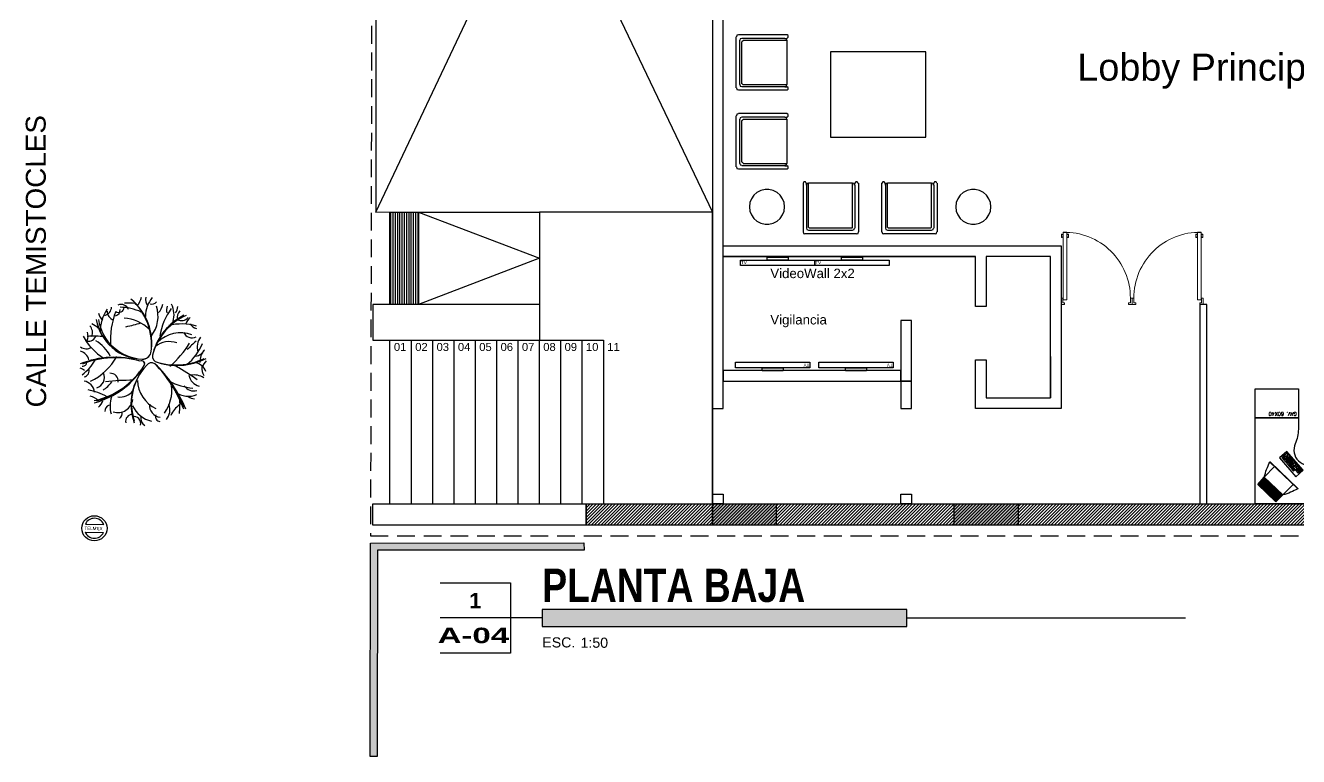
# Model space of a CAD drawing. Header units: millimetres. Extents: x -101 to 3415, y -52 to 1366.
# Drawn here: x 3.2 to 21.1, y 84.82 to 95.09 of the extents above; entities that cross this region are included whole.
import ezdxf
from ezdxf.enums import TextEntityAlignment as Align

# ---------------------------------------------------------------- set-up
doc = ezdxf.new("R2010")
doc.units = ezdxf.units.MM
doc.linetypes.add('XR LINDERO SUPERIOR$0$A-100a LALA IRAPUATO nave equipo$0$HIDDEN', pattern=[0.375, 0.25, -0.125])
for name, color, linetype in [('00_ARQ', 8, 'Continuous'), ('ARQ_MOBILIARIO', 8, 'Continuous'), ('Texto_Iluminación', 7, 'Continuous')]:
    doc.layers.add(name, color=color, linetype=linetype)
doc.styles.add('prot4', font='swisseb.ttf', dxfattribs={"width": 0.56})
doc.styles.add('ROMANS', font='romans.shx')
doc.styles.add('TÍTULO', font='arial.ttf', dxfattribs={"height": 0.19})
doc.styles.add('XR LINDERO SUPERIOR$0$MANOTEX1', font='MANOTEX1.shx')
doc.styles.add('XR LINDERO SUPERIOR$0$Standard', font='arial.ttf')
doc.styles.add('XR PB$0$Standard', font='arial.ttf')
pattern_1 = [(45, (8.080342, 102.960372), (-0.02245064, 0.02245064), [])]

# ---------------------------------------------------------------- blocks, each defined once
blk = doc.blocks.new('XR PB$0$A$C26E901EB')
at = {"ltscale": 2}
h = blk.add_hatch(dxfattribs=at)
h.set_pattern_fill('LINE', color=256, scale=0.01, angle=90, style=0)
h.set_pattern_definition([(90, (439.59662, -560.538505), (-0.03175, 1e-17), [])])
h.paths.add_polyline_path([(-2.1, -1.3), (-2.1, 0), (-1.7, 0), (-1.7, -1.3)])
for points in [[(-2.1, -1.3), (-2.1, 0), (-1.7, 0), (-1.7, -1.3), (-2.1, -1.3)], [(0, 0), (0, -1.3), (-1.7, -1.3), (-1.7, 0)]]:
    blk.add_lwpolyline(points, close=True, dxfattribs=at)
blk.add_lwpolyline([(-1.7, 0), (0, -0.65), (-1.7, -1.3)], dxfattribs=at)
blk = doc.blocks.new('XR COLUMNAS SUPERIORES')
at = {"layer": '00_ARQ', "linetype": 'ByBlock'}
h = blk.add_hatch(color=256, dxfattribs=at)
h.dxf.hatch_style = 1
h.paths.add_polyline_path([(5.673, -14.89), (4.777, -14.89), (4.777, -14.59), (5.673, -14.59)])
h = blk.add_hatch(color=256, dxfattribs=at)
h.dxf.hatch_style = 1
h.paths.add_polyline_path([(9.073, -14.89), (8.176, -14.89), (8.176, -14.59), (9.073, -14.59)])
for points in [[(5.673, -14.89), (4.777, -14.89), (4.777, -14.59), (5.673, -14.59)], [(9.073, -14.89), (8.176, -14.89), (8.176, -14.59), (9.073, -14.59)]]:
    blk.add_lwpolyline(points, close=True, dxfattribs=at)
blk = doc.blocks.new('TÍTULO PLANO')
blk.add_hatch(color=256).paths.add_polyline_path([(1.912, -0.158), (8.747, -0.158), (8.747, 0.158), (1.912, 0.158)])
for p, q in [((1.912, 0), (0, 0)), ((8.747, 0), (13.969, 0))]:
    blk.add_line(p, q)
blk.add_lwpolyline([(0, 0.658), (1.315, 0.658), (1.315, -0.658), (0, -0.658)])
blk.add_lwpolyline([(1.912, -0.158), (8.747, -0.158), (8.747, 0.158), (1.912, 0.158)], close=True)
at = {"style": 'TÍTULO'}
blk.add_text('ESC.', height=0.19, dxfattribs=at).set_placement((1.912, -0.553))
at = {"style": 'prot4', "width": 0.8}
blk.add_attdef('NOMBRE', (1.912, 0.299), '', height=0.45, dxfattribs=at)
at = {"style": 'prot4'}
blk.add_attdef('NUMERO', text='', height=0.289, dxfattribs=at).set_placement((0.658, 0.326), align=Align.MIDDLE_CENTER)
at = {"style": 'prot4', "width": 1.227796}
blk.add_attdef('CLAVE', text='', height=0.289, dxfattribs=at).set_placement((-0.048, -0.472), (1.289, -0.472), align=Align.FIT)
at = {"style": 'TÍTULO'}
blk.add_attdef('ESCALA', (2.63, -0.558), '', height=0.19, dxfattribs=at)
blk = doc.blocks.new('XR PB$0$030 puerta 013-h')
at = {"linetype": 'Continuous', "lineweight": 0}
for p, q in [((3.994, 17.305), (3.994, 17.255)), ((4.007, 17.305), (3.994, 17.305)), ((3.994, 17.255), (4.007, 17.255)), ((4.007, 17.305), (4.007, 17.293)), ((4.007, 17.293), (4.019, 17.293)), ((4.007, 17.255), (4.007, 17.268)), ((4.007, 17.268), (4.019, 17.268)), ((4.019, 17.33), (4.069, 17.33)), ((4.019, 16.38), (4.019, 17.33)), ((4.069, 17.33), (4.069, 16.38)), ((4.081, 17.293), (4.069, 17.293)), ((4.081, 17.268), (4.069, 17.268)), ((4.081, 17.305), (4.094, 17.305)), ((4.081, 17.305), (4.081, 17.293)), ((4.081, 17.255), (4.081, 17.268)), ((4.094, 17.255), (4.081, 17.255)), ((4.094, 17.305), (4.094, 17.255)), ((3.099, 16.365), (3.099, 16.405)), ((3.099, 16.405), (3.124, 16.405)), ((3.099, 16.315), (3.099, 16.365)), ((3.149, 16.315), (3.099, 16.315)), ((3.124, 16.405), (3.124, 16.34)), ((3.124, 16.34), (3.149, 16.34)), ((3.149, 16.34), (3.149, 16.315)), ((4.069, 16.38), (4.019, 16.38)), ((4.049, 16.34), (4.049, 16.315)), ((4.074, 16.34), (4.049, 16.34)), ((4.049, 16.315), (4.099, 16.315)), ((4.099, 16.405), (4.074, 16.405)), ((4.074, 16.405), (4.074, 16.34)), ((4.099, 16.405), (4.099, 16.315))]:
    blk.add_line(p, q, dxfattribs=at)
blk.add_arc((4.044, 16.41), 0.92, 88.4391, 180.3278, dxfattribs=at)
blk = doc.blocks.new('XR LINDERO SUPERIOR$0$ARBOL14')
for points in [[(-0.127, 0.789, 0.125984), (-0.067, 0.909)], [(-0.007, 0.909, 0.275591), (0.023, 0.789)], [(0.083, 0.909, 0.173228), (-0.007, 0.639)], [(-0.547, 0.729, 0.15748), (-0.637, 0.399)], [(-0.577, 0.639, 0.330709), (-0.487, 0.759)], [(-0.427, 0.699, 0.559055), (-0.307, 0.759)], [(-0.427, 0.639, 0.385827), (-0.367, 0.729)], [(-0.247, 0.729, 0.433071), (-0.397, 0.789)], [(-0.067, 0.699, 0.110236), (-0.367, 0.759)], [(-0.157, 0.819, 0.03937), (-0.307, 0.819)], [(0.083, 0.129, 0.251969), (-0.217, 0.879)], [(0.083, 0.129, 0.259843), (-0.217, 0.879)], [(0.083, 0.129, 0.259843), (-0.217, 0.879)], [(0.083, 0.129, 0.267717), (-0.217, 0.879)], [(0.053, 0.819, 0.314961), (0.143, 0.849)], [(0.083, 0.369, 0.251969), (0.143, 0.789)], [(0.173, 0.699, 0.173228), (0.233, 0.819)], [(0.353, 0.759, 0.11811), (0.203, 0.369)], [(0.293, 0.789, 0.11811), (0.293, 0.699)], [(0.383, 0.579, 0.204724), (0.353, 0.819)], [(0.413, 0.699, 0.165354), (0.443, 0.789)], [(0.473, 0.729, 0.244094), (0.443, 0.609, 0.377953), (0.593, 0.639)], [(-0.697, 0.579, 0.354331), (-0.037, 0.039)], [(-0.697, 0.579, 0.354331), (-0.037, 0.039)], [(-0.697, 0.579, 0.362205), (-0.037, 0.039)], [(-0.667, 0.669, 0.228346), (-0.607, 0.579)], [(-0.667, 0.579, 0.354331), (-0.037, 0.039)], [(-0.547, 0.699, 0.307087), (-0.457, 0.579)], [(-0.427, 0.699, 0.110236), (-0.487, 0.219)], [(0.053, 0.459, 0.173228), (-0.307, 0.609)], [(-0.277, 0.489, 0.031496), (-0.067, 0.549)], [(0.563, 0.669, 0.212598), (0.113, 0.129)], [(0.533, 0.669, 0.204724), (0.113, 0.129)], [(0.533, 0.669, 0.212598), (0.113, 0.129)], [(0.533, 0.669, 0.212598), (0.113, 0.129)], [(0.713, 0.519, 0.141732), (0.323, 0.519)], [(0.623, 0.639, 0.15748), (0.563, 0.549)], [(0.623, 0.549, 0.173228), (0.713, 0.489)], [(-0.817, 0.279, 0.173228), (-0.817, 0.399)], [(-0.757, 0.339, 0.314961), (-0.787, 0.489)], [(-0.667, 0.459, 0.031496), (-0.757, 0.519)], [(0.653, 0.399, 0.299213), (0.173, 0.279)], [(0.533, 0.429, 0.417323), (0.713, 0.369)], [(0.773, 0.369, 0.228346), (0.743, 0.159)], [(-0.907, 0.189, 0.330709), (-0.757, 0.189)], [(-0.877, 0.339, 0.125984), (-0.577, 0.039)], [(-0.847, 0.279, 0.393701), (-0.697, 0.339)], [(-0.577, 0.339, 0.055118), (-0.817, 0.339)], [(-0.487, 0.069, 0.149606), (-0.697, 0.279)], [(0.443, 0.279, 0.259843), (0.143, 0.219)], [(0.353, -0.051, 0.07874), (0.623, 0.279)], [(0.713, 0.309, 0.023622), (0.593, 0.189)], [(0.593, -0.021, 0.125984), (0.803, 0.279)], [(0.713, 0.099, 0.244094), (0.833, 0.189, 0.188976), (0.773, 0.009)], [(-0.787, 0.009, 0.275591), (-0.907, 0.129)], [(-0.067, 0.009, 0.173228), (-0.907, -0.051)], [(-0.067, 0.009, 0.173228), (-0.907, -0.051)], [(-0.067, 0.009, 0.173228), (-0.907, -0.051)], [(-0.067, 0.009, 0.165354), (-0.877, -0.051)], [(-0.877, -0.201, 0.102362), (-0.697, 0.009)], [(-0.757, -0.291, 0.15748), (-0.397, 0.069)], [(-0.007, -0.051, 0.779528), (-0.067, 0.009)], [(-0.007, -0.051, 0.795276), (-0.067, 0.009)], [(-0.007, -0.051, 0.724409), (-0.067, 0.009)], [(-0.007, -0.051, 0.740157), (-0.067, 0.009)], [(-0.037, 0.039, 0.314961), (0.083, 0.129)], [(-0.037, 0.039, 0.322835), (0.083, 0.129)], [(-0.037, 0.039, 0.322835), (0.083, 0.129)], [(-0.037, 0.039, 0.330709), (0.083, 0.129)], [(0.113, 0.129, 0.354331), (0.143, 0.009)], [(0.113, 0.129, 0.362205), (0.143, 0.009)], [(0.113, 0.129, 0.362205), (0.143, 0.009)], [(0.113, 0.129, 0.370079), (0.143, 0.009)], [(0.143, 0.009, 0.204724), (0.863, 0.069)], [(0.143, 0.009, 0.204724), (0.863, 0.069)], [(0.143, 0.009, 0.19685), (0.833, 0.069)], [(0.143, 0.009, 0.204724), (0.833, 0.069)], [(0.863, -0.111, 0.23622), (0.713, 0.009)], [(0.863, 0.039, 0.015748), (0.803, -0.051, 0.173228), (0.833, -0.171)], [(-0.847, -0.141, 0.11811), (-0.907, -0.111)], [(-0.877, -0.081, 0.456693), (-0.817, -0.021)], [(-0.847, -0.231, 0.464567), (-0.787, -0.111)], [(-0.697, -0.591, 0.19685), (-0.007, -0.051)], [(-0.697, -0.561, 0.19685), (-0.007, -0.051)], [(-0.697, -0.561, 0.19685), (-0.007, -0.051)], [(-0.667, -0.561, 0.19685), (-0.007, -0.051)], [(-0.667, -0.381, 0.448819), (-0.577, -0.171)], [(-0.367, -0.291, 0.456693), (-0.487, -0.171)], [(0.023, -0.051, 0.283465), (-0.127, -0.861)], [(0.023, -0.051, 0.283465), (-0.127, -0.861)], [(0.023, -0.051, 0.283465), (-0.127, -0.861)], [(0.023, -0.051, 0.275591), (-0.127, -0.831)], [(0.143, -0.021, 0.401575), (0.023, -0.051)], [(0.143, -0.021, 0.401575), (0.023, -0.051)], [(0.143, -0.021, 0.385827), (0.023, -0.051)], [(0.143, -0.021, 0.393701), (0.023, -0.051)], [(0.593, -0.651, 0.102362), (0.143, -0.021)], [(0.563, -0.651, 0.102362), (0.143, -0.021)], [(0.563, -0.621, 0.102362), (0.143, -0.021)], [(0.563, -0.621, 0.102362), (0.143, -0.021)], [(0.743, -0.231, 0.007874), (0.443, -0.051)], [(0.623, -0.171, 0.291339), (0.773, -0.321)], [(0.833, -0.201, 0.181102), (0.653, -0.171)], [(-0.697, -0.441, 0.338583), (-0.847, -0.291)], [(-0.577, -0.411, 0.07874), (-0.457, -0.291)], [(-0.157, -0.261, 0.023622), (-0.547, -0.291)], [(-0.097, -0.261, 0.283465), (0.173, -0.651)], [(0.293, -0.711, 0.19685), (0.383, -0.321)], [(0.353, -0.261, 0.102362), (0.683, -0.351)], [(0.563, -0.321, 0.354331), (0.743, -0.381)], [(-0.517, -0.501, 0.062992), (-0.787, -0.411)], [(-0.637, -0.561, 0.133858), (-0.757, -0.501)], [(-0.457, -0.501, 0.133858), (-0.457, -0.741)], [(-0.427, -0.711, 0.472441), (-0.157, -0.531)], [(-0.367, -0.501, 0.259843), (-0.157, -0.411)], [(0.443, -0.411, 0.267717), (0.743, -0.441)], [(0.503, -0.711, 0.062992), (0.503, -0.501)], [(0.623, -0.471, 0.15748), (0.713, -0.501)], [(-0.637, -0.651, 0.149606), (-0.577, -0.561)], [(-0.487, -0.621, 0.314961), (-0.547, -0.711)], [(-0.337, -0.801, 0.362205), (-0.307, -0.711)], [(-0.157, -0.621, 0.220472), (0.113, -0.831)], [(0.083, -0.591, 0.433071), (0.233, -0.771)], [(0.323, -0.801, 0.275591), (0.353, -0.591)], [(0.503, -0.591, 0.141732), (0.383, -0.741)], [(-0.157, -0.741, 0.472441), (-0.247, -0.861)], [(-0.037, -0.891, 0.559055), (-0.157, -0.771)], [(-0.037, -0.771, 0.314961), (0.023, -0.891)], [(0.173, -0.741, 0.527559), (0.233, -0.831)]]:
    blk.add_lwpolyline(points, format="xyb")
blk = doc.blocks.new('XR LINDERO SUPERIOR$0$PTE')
for p, q in [((689.57, 376.05), (692.17, 376.05)), ((689.58, 377.18), (692.16, 377.18))]:
    blk.add_line(p, q)
blk.add_circle((690.87, 376.61), 1.77)
for start, end in [(24.0185, 155.9815), (203.0274, 336.9726)]:
    blk.add_arc((690.87, 376.61), 1.41, start, end)
at = {"style": 'XR LINDERO SUPERIOR$0$MANOTEX1'}
blk.add_text('TELMEX', height=0.461, dxfattribs=at).set_placement((689.47, 376.36))
blk = doc.blocks.new('A$C435F5787')
at = {"linetype": 'ByBlock'}
for p, q in [((0, 0), (0, 0.483)), ((0, 0.483), (0.19, 0.483)), ((0.038, 0.371), (0.063, 0.371)), ((0.038, 0.311), (0.038, 0.371)), ((0.063, 0.311), (0.038, 0.311)), ((0.038, 0.305), (0.063, 0.305)), ((0.038, 0.225), (0.038, 0.305)), ((0.063, 0.371), (0.063, 0.311)), ((0.063, 0.305), (0.063, 0.225)), ((0.076, 0.381), (0.076, 0.457)), ((0.076, 0.457), (0.171, 0.457)), ((0.171, 0.381), (0.076, 0.381)), ((0.076, 0.311), (0.076, 0.371)), ((0.076, 0.371), (0.117, 0.371)), ((0.117, 0.311), (0.076, 0.311)), ((0.076, 0.305), (0.076, 0.022)), ((0.175, 0.305), (0.076, 0.305)), ((0.098, 0.273), (0.079, 0.273)), ((0.095, 0.438), (0.095, 0.454)), ((0.137, 0.438), (0.095, 0.438)), ((0.095, 0.381), (0.095, 0.435)), ((0.117, 0.279), (0.098, 0.279)), ((0.098, 0.279), (0.098, 0.273)), ((0.098, 0.051), (0.098, 0.267)), ((0.114, 0.384), (0.114, 0.435)), ((0.117, 0.371), (0.117, 0.311)), ((0.117, 0.267), (0.117, 0.279)), ((0.133, 0.267), (0.117, 0.267)), ((0.117, 0.06), (0.117, 0.257)), ((0.133, 0.33), (0.133, 0.352)), ((0.133, 0.352), (0.152, 0.352)), ((0.152, 0.33), (0.133, 0.33)), ((0.133, 0.257), (0.133, 0.267)), ((0.152, 0.257), (0.133, 0.257)), ((0.137, 0.438), (0.137, 0.454)), ((0.171, 0.438), (0.137, 0.438)), ((0.137, 0.381), (0.137, 0.435)), ((0.137, 0.07), (0.137, 0.254)), ((0.152, 0.352), (0.152, 0.371)), ((0.152, 0.371), (0.175, 0.371)), ((0.152, 0.311), (0.152, 0.33)), ((0.175, 0.311), (0.152, 0.311)), ((0.156, 0.384), (0.156, 0.419)), ((0.156, 0.419), (0.171, 0.419)), ((0.156, 0.254), (0.156, 0.276)), ((0.156, 0.276), (0.175, 0.276)), ((0.175, 0.254), (0.156, 0.254)), ((0.171, 0.457), (0.171, 0.381)), ((0.175, 0.371), (0.175, 0.311)), ((0.175, 0.276), (0.175, 0.305)), ((0.175, 0.067), (0.175, 0.254)), ((0.19, 0.483), (0.19, 0)), ((0.063, 0.225), (0.038, 0.225)), ((0.038, 0.143), (0.038, 0.219)), ((0.038, 0.219), (0.063, 0.219)), ((0.063, 0.143), (0.038, 0.143)), ((0.038, 0.133), (0.063, 0.133)), ((0.038, 0.057), (0.038, 0.133)), ((0.063, 0.057), (0.038, 0.057)), ((0.038, 0.044), (0.063, 0.044)), ((0.038, 0.022), (0.038, 0.044)), ((0.063, 0.022), (0.038, 0.022)), ((0.063, 0.219), (0.063, 0.143)), ((0.063, 0.133), (0.063, 0.057)), ((0.063, 0.044), (0.063, 0.022)), ((0.076, 0.022), (0.175, 0.022)), ((0.079, 0.041), (0.095, 0.041)), ((0.095, 0.041), (0.095, 0.048)), ((0.095, 0.048), (0.117, 0.048)), ((0.117, 0.048), (0.117, 0.054)), ((0.117, 0.054), (0.137, 0.054)), ((0.137, 0.054), (0.137, 0.063)), ((0.137, 0.063), (0.156, 0.063)), ((0.156, 0.095), (0.156, 0.229)), ((0.156, 0.229), (0.175, 0.229)), ((0.175, 0.095), (0.156, 0.095)), ((0.156, 0.051), (0.156, 0.067)), ((0.156, 0.067), (0.175, 0.067)), ((0.175, 0.051), (0.156, 0.051)), ((0.175, 0.022), (0.175, 0.051)), ((0.19, 0), (0, 0))]:
    blk.add_line(p, q, dxfattribs=at)
blk = doc.blocks.new('m-tv pla')
h = blk.add_hatch()
h.set_pattern_fill('ANSI31', color=256, scale=0.005, angle=45, style=0)
h.set_pattern_definition([(90, (-254.158094, -242.753814), (-0.015875, 2e-18), [])])
h.paths.add_polyline_path([(0.24, -0.474), (0.25, -0.284), (-0.25, -0.284), (-0.24, -0.474)])
for p, q in [((0.373, 0), (-0.373, 0)), ((-0.368, 0.006), (0.368, 0.006)), ((-0.25, -0.284), (-0.25, 0)), ((0.25, -0.284), (0.25, 0)), ((-0.24, -0.474), (-0.25, -0.284)), ((-0.25, -0.284), (0.25, -0.284)), ((-0.24, -0.474), (0.24, -0.474)), ((0.24, -0.474), (0.25, -0.284))]:
    blk.add_line(p, q)
for centre, radius, start, end in [((-0.368, 0.001), 0.005, 90, 196.7752), ((0.898, 0.383), 1.327, 196.7752, 210.1505), ((-0.898, 0.383), 1.327, 329.8495, 343.2248), ((0.368, 0.001), 0.005, 343.2248, 90)]:
    blk.add_arc(centre, radius, start, end)

msp = doc.modelspace()

# ---------------------------------------------------------------- hatches: boundary and pattern name
at = {"layer": '00_ARQ'}
h = msp.add_hatch(dxfattribs=at)
h.set_pattern_fill('ANSI31', color=8, scale=0.01)
h.set_pattern_definition(pattern_1)
h.paths.add_polyline_path([(12.857, 88.07), (11.08, 88.07), (11.08, 88.37), (12.857, 88.37)])
h = msp.add_hatch(dxfattribs=at)
h.set_pattern_fill('ANSI31', color=8, scale=0.01)
h.set_pattern_definition(pattern_1)
h.paths.add_polyline_path([(12.857, 88.37), (33.467, 88.37), (33.467, 88.07), (12.857, 88.07)])
msp.add_hatch(color=256, dxfattribs=at).paths.add_polyline_path([(8.043, 84.82), (8.049, 87.82), (11.05, 87.821), (11.052, 87.721), (8.149, 87.72), (8.143, 84.82)])

# ---------------------------------------------------------------- linework, layer by layer
for p, q in [((8.08, 102.467), (12.857, 92.47)), ((8.122, 92.47), (12.857, 102.467)), ((10.423, 92.471), (10.423, 91.17)), ((12.857, 89.708), (12.857, 88.37))]:
    msp.add_line(p, q, dxfattribs=at)
at = {"layer": '00_ARQ', "ltscale": 3}
msp.add_line((17.607, 90.439), (17.607, 89.858), dxfattribs=at)
at = {"layer": '00_ARQ', "linetype": 'XR LINDERO SUPERIOR$0$A-100a LALA IRAPUATO nave equipo$0$HIDDEN'}
msp.add_lwpolyline([(8.049, 87.92), (14.845, 87.922), (27.802, 87.922), (38.814, 87.92), (38.78, 94.304), (38.771, 102.917), (27.385, 102.925), (18.113, 102.929), (10.623, 102.932), (8.08, 102.96), (8.049, 87.92)], dxfattribs=at)
at = {"layer": '00_ARQ', "linetype": 'Continuous'}
for points in [[(13.007, 102.467), (12.857, 102.467), (12.857, 89.708), (13.007, 89.708)], [(13.007, 90.095), (15.507, 90.095), (15.507, 90.245), (13.007, 90.245)], [(15.507, 89.708), (15.657, 89.708), (15.657, 90.095), (15.507, 90.095)], [(12.857, 88.508), (13.007, 88.508), (13.007, 88.37), (12.857, 88.37)], [(15.507, 88.508), (15.657, 88.508), (15.657, 88.37), (15.507, 88.37)]]:
    msp.add_lwpolyline(points, close=True, dxfattribs=at)
at = {"layer": '00_ARQ'}
for points in [[(12.857, 98.517), (8.122, 98.517), (8.122, 92.47), (10.423, 92.471)], [(13.007, 91.995), (17.757, 91.995), (17.757, 89.708), (16.557, 89.708), (16.557, 90.395), (16.707, 90.395), (16.707, 89.858), (17.607, 89.858), (17.607, 91.845), (16.707, 91.845), (16.707, 91.145), (16.557, 91.145), (16.557, 91.845)], [(10.423, 91.17), (8.08, 91.17), (8.08, 90.671), (11.023, 90.671)]]:
    msp.add_lwpolyline(points, dxfattribs=at)
for points in [[(12.857, 92.47), (10.423, 92.47), (10.423, 90.671), (11.323, 90.671), (11.323, 88.37), (12.857, 88.37), (12.857, 90.671)], [(16.557, 91.845), (13.007, 91.846)], [(15.507, 90.095), (15.657, 90.095), (15.657, 90.945), (15.507, 90.945)], [(11.08, 88.07), (8.08, 88.07), (8.08, 88.37), (11.08, 88.37)], [(12.857, 88.07), (11.08, 88.07), (11.08, 88.37), (12.857, 88.37)], [(12.857, 88.37), (33.467, 88.37), (33.467, 88.07), (12.857, 88.07)], [(8.043, 84.82), (8.049, 87.82), (11.05, 87.821), (11.052, 87.721), (8.149, 87.72), (8.143, 84.82)]]:
    msp.add_lwpolyline(points, close=True, dxfattribs=at)
at = {"layer": '00_ARQ', "ltscale": 0.3}
msp.add_lwpolyline([(19.707, 91.17), (19.707, 88.37), (19.807, 88.37), (19.807, 91.17), (19.707, 91.17)], dxfattribs=at)
at = {"layer": '00_ARQ', "ltscale": 2}
for points in [[(8.323, 88.37), (8.323, 90.671)], [(8.623, 88.37), (8.623, 90.671)], [(8.923, 88.37), (8.923, 90.671)], [(9.223, 88.37), (9.223, 90.671)], [(9.523, 88.37), (9.523, 90.671)], [(9.823, 88.37), (9.823, 90.671)], [(10.123, 88.37), (10.123, 90.671)], [(10.423, 88.37), (10.423, 90.671)], [(10.723, 88.37), (10.723, 90.671)], [(11.023, 88.37), (11.023, 90.671)]]:
    msp.add_lwpolyline(points, dxfattribs=at)
at = {"layer": 'ARQ_MOBILIARIO'}
for p, q in [((13.188, 94.214), (13.188, 94.933)), ((13.199, 94.955), (13.194, 94.933)), ((13.221, 94.96), (13.199, 94.955)), ((13.907, 94.96), (13.221, 94.96)), ((13.248, 94.906), (13.243, 94.884)), ((13.243, 94.263), (13.243, 94.884)), ((13.27, 94.911), (13.248, 94.906)), ((13.874, 94.911), (13.27, 94.911)), ((13.27, 94.274), (13.27, 94.867)), ((13.286, 94.878), (13.276, 94.867)), ((13.286, 94.884), (13.907, 94.884)), ((13.896, 94.906), (13.874, 94.911)), ((13.874, 94.911), (13.907, 94.911)), ((13.902, 94.884), (13.896, 94.906)), ((13.923, 94.949), (13.907, 94.96)), ((13.907, 94.917), (13.923, 94.927)), ((13.907, 94.263), (13.907, 94.884)), ((13.923, 94.927), (13.923, 94.949)), ((13.194, 94.214), (13.199, 94.192)), ((13.199, 94.192), (13.221, 94.187)), ((13.907, 94.182), (13.221, 94.182)), ((13.243, 94.263), (13.248, 94.241)), ((13.248, 94.241), (13.27, 94.236)), ((13.874, 94.23), (13.27, 94.23)), ((13.276, 94.274), (13.286, 94.263)), ((13.286, 94.263), (13.907, 94.263)), ((13.874, 94.236), (13.896, 94.241)), ((13.874, 94.23), (13.907, 94.23)), ((13.896, 94.241), (13.902, 94.263)), ((13.923, 94.22), (13.907, 94.23)), ((13.907, 94.187), (13.923, 94.198)), ((13.923, 94.198), (13.923, 94.22)), ((13.188, 93.105), (13.188, 93.824)), ((13.199, 93.845), (13.194, 93.824)), ((13.221, 93.851), (13.199, 93.845)), ((13.907, 93.856), (13.221, 93.856)), ((13.248, 93.796), (13.243, 93.774)), ((13.27, 93.802), (13.248, 93.796)), ((13.874, 93.802), (13.27, 93.802)), ((13.896, 93.796), (13.874, 93.802)), ((13.874, 93.802), (13.907, 93.802)), ((13.902, 93.774), (13.896, 93.796)), ((13.923, 93.84), (13.907, 93.851)), ((13.907, 93.807), (13.923, 93.818)), ((13.923, 93.818), (13.923, 93.84)), ((13.243, 93.154), (13.243, 93.774)), ((13.27, 93.17), (13.27, 93.758)), ((13.286, 93.769), (13.276, 93.758)), ((13.286, 93.774), (13.907, 93.774)), ((13.907, 93.154), (13.907, 93.774)), ((13.194, 93.105), (13.199, 93.083)), ((13.199, 93.083), (13.221, 93.078)), ((13.243, 93.154), (13.248, 93.132)), ((13.248, 93.132), (13.27, 93.127)), ((13.874, 93.121), (13.27, 93.121)), ((13.276, 93.17), (13.286, 93.159)), ((13.286, 93.154), (13.907, 93.154)), ((13.874, 93.127), (13.896, 93.132)), ((13.874, 93.121), (13.907, 93.121)), ((13.896, 93.132), (13.902, 93.154)), ((13.923, 93.11), (13.907, 93.121)), ((13.907, 93.078), (13.923, 93.088)), ((13.923, 93.088), (13.923, 93.11)), ((13.907, 93.072), (13.221, 93.072)), ((13.482, 92.745), (13.439, 92.707)), ((13.537, 92.773), (13.482, 92.745)), ((13.597, 92.789), (13.537, 92.773)), ((13.651, 92.789), (13.597, 92.789)), ((13.711, 92.773), (13.651, 92.789)), ((13.766, 92.745), (13.711, 92.773)), ((13.809, 92.707), (13.766, 92.745)), ((14.141, 92.893), (14.13, 92.876)), ((14.13, 92.876), (14.13, 92.19)), ((14.163, 92.893), (14.141, 92.893)), ((14.174, 92.876), (14.163, 92.893)), ((14.179, 92.849), (14.179, 92.876)), ((14.185, 92.871), (14.179, 92.849)), ((14.179, 92.849), (14.179, 92.244)), ((14.207, 92.876), (14.185, 92.871)), ((14.827, 92.876), (14.207, 92.876)), ((14.207, 92.255), (14.207, 92.876)), ((14.849, 92.871), (14.827, 92.876)), ((14.827, 92.255), (14.827, 92.876)), ((14.855, 92.849), (14.849, 92.871)), ((14.871, 92.893), (14.86, 92.876)), ((14.86, 92.849), (14.86, 92.876)), ((14.86, 92.849), (14.86, 92.244)), ((14.893, 92.893), (14.871, 92.893)), ((14.904, 92.876), (14.893, 92.893)), ((14.909, 92.876), (14.909, 92.19)), ((15.234, 92.876), (15.234, 92.19)), ((15.25, 92.893), (15.24, 92.876)), ((15.272, 92.893), (15.25, 92.893)), ((15.283, 92.876), (15.272, 92.893)), ((15.289, 92.849), (15.289, 92.876)), ((15.294, 92.871), (15.289, 92.849)), ((15.289, 92.849), (15.289, 92.244)), ((15.316, 92.876), (15.294, 92.871)), ((15.937, 92.876), (15.316, 92.876)), ((15.316, 92.255), (15.316, 92.876)), ((15.958, 92.871), (15.937, 92.876)), ((15.937, 92.255), (15.937, 92.876)), ((15.964, 92.849), (15.958, 92.871)), ((15.98, 92.893), (15.969, 92.876)), ((15.969, 92.849), (15.969, 92.876)), ((15.969, 92.849), (15.969, 92.244)), ((16.002, 92.893), (15.98, 92.893)), ((16.013, 92.876), (16.002, 92.893)), ((16.018, 92.876), (16.018, 92.19)), ((16.383, 92.745), (16.339, 92.707)), ((16.438, 92.773), (16.383, 92.745)), ((16.497, 92.789), (16.438, 92.773)), ((16.552, 92.789), (16.497, 92.789)), ((16.612, 92.773), (16.552, 92.789)), ((16.666, 92.745), (16.612, 92.773)), ((16.71, 92.707), (16.666, 92.745)), ((13.384, 92.604), (13.379, 92.544)), ((13.379, 92.544), (13.384, 92.484)), ((13.406, 92.658), (13.384, 92.604)), ((13.439, 92.707), (13.406, 92.658)), ((13.842, 92.658), (13.809, 92.707)), ((13.864, 92.604), (13.842, 92.658)), ((13.869, 92.544), (13.864, 92.604)), ((13.864, 92.484), (13.869, 92.544)), ((13.869, 92.544), (13.869, 92.544)), ((16.285, 92.604), (16.28, 92.544)), ((16.28, 92.544), (16.285, 92.484)), ((16.307, 92.658), (16.285, 92.604)), ((16.339, 92.707), (16.307, 92.658)), ((16.743, 92.658), (16.71, 92.707)), ((16.764, 92.604), (16.743, 92.658)), ((16.77, 92.544), (16.764, 92.604)), ((16.764, 92.484), (16.77, 92.544)), ((16.77, 92.544), (16.77, 92.544)), ((13.384, 92.484), (13.406, 92.43)), ((13.406, 92.43), (13.439, 92.381)), ((13.439, 92.381), (13.482, 92.343)), ((13.766, 92.343), (13.809, 92.381)), ((13.809, 92.381), (13.842, 92.43)), ((13.842, 92.43), (13.864, 92.484)), ((16.285, 92.484), (16.307, 92.43)), ((16.307, 92.43), (16.339, 92.381)), ((16.339, 92.381), (16.383, 92.343)), ((16.666, 92.343), (16.71, 92.381)), ((16.71, 92.381), (16.743, 92.43)), ((16.743, 92.43), (16.764, 92.484)), ((13.482, 92.343), (13.537, 92.315)), ((13.537, 92.315), (13.597, 92.299)), ((13.597, 92.299), (13.651, 92.299)), ((13.651, 92.299), (13.711, 92.315)), ((13.711, 92.315), (13.766, 92.343)), ((14.13, 92.19), (14.136, 92.168)), ((14.179, 92.244), (14.185, 92.223)), ((14.185, 92.223), (14.207, 92.217)), ((14.827, 92.212), (14.207, 92.212)), ((14.212, 92.255), (14.223, 92.244)), ((14.817, 92.244), (14.223, 92.244)), ((14.817, 92.244), (14.827, 92.255)), ((14.827, 92.217), (14.849, 92.223)), ((14.849, 92.223), (14.855, 92.244)), ((14.904, 92.168), (14.909, 92.19)), ((15.24, 92.19), (15.245, 92.168)), ((15.289, 92.244), (15.294, 92.223)), ((15.294, 92.223), (15.316, 92.217)), ((15.937, 92.212), (15.316, 92.212)), ((15.321, 92.255), (15.332, 92.244)), ((15.92, 92.244), (15.332, 92.244)), ((15.92, 92.244), (15.931, 92.255)), ((15.937, 92.217), (15.958, 92.223)), ((15.958, 92.223), (15.964, 92.244)), ((16.008, 92.168), (16.013, 92.19)), ((16.383, 92.343), (16.438, 92.315)), ((16.438, 92.315), (16.497, 92.299)), ((16.497, 92.299), (16.552, 92.299)), ((16.552, 92.299), (16.612, 92.315)), ((16.612, 92.315), (16.666, 92.343)), ((14.136, 92.168), (14.157, 92.163)), ((14.882, 92.163), (14.157, 92.163)), ((14.882, 92.163), (14.904, 92.168)), ((15.245, 92.168), (15.267, 92.163)), ((15.986, 92.163), (15.267, 92.163)), ((15.986, 92.163), (16.008, 92.168))]:
    msp.add_line(p, q, dxfattribs=at)
msp.add_lwpolyline([(14.517, 94.722), (14.517, 93.524), (15.856, 93.524), (15.856, 94.722), (15.856, 94.722)], close=True, dxfattribs=at)
at = {"layer": 'ARQ_MOBILIARIO', "ltscale": 0.01}
msp.add_lwpolyline([(20.489, 89.58), (20.489, 89.984), (21.094, 89.984), (21.094, 89.58)], close=True, dxfattribs=at)
msp.add_lwpolyline([(21.333, 88.931, -0.105703), (21.539, 88.975), (21.699, 88.975), (21.699, 88.37), (20.489, 88.37), (20.489, 89.58), (21.094, 89.58), (21.094, 89.42, -0.105703), (21.05, 89.214, 0.689027)], format="xyb", close=True, dxfattribs=at)
at = {"layer": 'Texto_Iluminación', "ltscale": 0.3}
for points in [[(13.921, 91.795), (13.625, 91.795), (13.625, 91.837), (13.921, 91.837)], [(14.965, 91.795), (14.67, 91.795), (14.67, 91.837), (14.965, 91.837)], [(13.251, 91.795), (14.295, 91.795), (14.295, 91.718), (13.251, 91.718)], [(14.295, 91.795), (15.339, 91.795), (15.339, 91.718), (14.295, 91.718)], [(14.226, 90.282), (13.182, 90.282), (13.182, 90.359), (14.226, 90.359)], [(13.556, 90.282), (13.852, 90.282), (13.852, 90.24), (13.556, 90.24)], [(15.396, 90.282), (14.352, 90.282), (14.352, 90.359), (15.396, 90.359)], [(14.726, 90.282), (15.021, 90.282), (15.021, 90.24), (14.726, 90.24)]]:
    msp.add_lwpolyline(points, close=True, dxfattribs=at)

# ---------------------------------------------------------------- block references
at = {"layer": '00_ARQ'}
msp.add_blockref('XR COLUMNAS SUPERIORES', (8.08, 102.96), dxfattribs=at)
at = {"layer": '00_ARQ', "ltscale": 2}
msp.add_blockref('XR PB$0$A$C26E901EB', (10.423, 92.47), dxfattribs=at)
at = {"layer": '00_ARQ', "linetype": 'Continuous', "lineweight": 0, "extrusion": (0, 0, -1), "zscale": -1.000000000004127, "rotation": 0.003765600468305682}
msp.add_blockref('XR PB$0$030 puerta 013-h', (-21.855, 74.855), dxfattribs=at)
at = {"layer": '00_ARQ', "linetype": 'Continuous', "lineweight": 0, "rotation": 0.003765600486640569}
msp.add_blockref('XR PB$0$030 puerta 013-h', (15.659, 74.855), dxfattribs=at)
at = {"layer": '00_ARQ', "rotation": 358.5859610154029}
msp.add_blockref('XR LINDERO SUPERIOR$0$ARBOL14', (4.876, 90.364, -1.482), dxfattribs=at)
at = {"layer": '00_ARQ', "xscale": 0.1000000000000091, "yscale": 0.1000000000000091, "zscale": 0.1000000000000091, "rotation": 358.5859610153998}
msp.add_blockref('XR LINDERO SUPERIOR$0$PTE', (-65.828, 52.082, -1.43), dxfattribs=at)
at = {"layer": '00_ARQ'}
ref = msp.add_blockref('TÍTULO PLANO', (9.03, 86.767), dxfattribs=dict(at, xscale=0.75, yscale=0.75, zscale=0.75))
ref.add_attrib('ESCALA', '1:50', (11.002, 86.348), dxfattribs={"layer": '0', "height": 0.1425, "style": 'TÍTULO'})
ref.add_attrib('NOMBRE', 'PLANTA BAJA', (10.464, 86.991), dxfattribs={"layer": '0', "height": 0.46875, "style": 'prot4', "width": 0.8})
ref.add_attrib('CLAVE', 'A-04', dxfattribs={"layer": '0', "height": 0.217, "style": 'prot4', "width": 1.227796}).set_placement((8.993, 86.413), (9.997, 86.413), align=Align.FIT)
ref.add_attrib('NUMERO', '1', dxfattribs={"layer": '0', "height": 0.217, "style": 'prot4'}).set_placement((9.523, 87.011), align=Align.MIDDLE_CENTER)
at = {"layer": 'ARQ_MOBILIARIO', "xscale": -0.7285030212999956, "yscale": 0.7285030212999954, "zscale": 0.7285030212999954, "rotation": 316.2766767066466}
msp.add_blockref('m-tv pla', (20.889, 88.77), dxfattribs=at)
at = {"layer": 'ARQ_MOBILIARIO', "ltscale": 0.01, "xscale": -0.7259822496000001, "yscale": 0.7259822496, "zscale": 0.7259822496, "rotation": 221.1936937228167}
msp.add_blockref('A$C435F5787', (20.829, 89.015), dxfattribs=at)

# ---------------------------------------------------------------- texts
at = {"layer": '00_ARQ', "ltscale": 0.3, "style": 'TÍTULO'}
for s, height, p in [('Lobby Principal', 0.38, (17.987, 94.317, 1.448)), ('Vigilancia', 0.133, (13.67, 90.891))]:
    msp.add_text(s, height=height, dxfattribs=at).set_placement(p)
at = {"layer": '00_ARQ', "color": 8, "style": 'XR LINDERO SUPERIOR$0$Standard'}
msp.add_text('CALLE TEMISTOCLES', height=0.28, rotation=90.1017, dxfattribs=at).set_placement((3.489, 89.725, -1130.497))
at = {"layer": '00_ARQ', "ltscale": 2, "char_height": 0.1125, "width": 0.21412, "attachment_point": 1, "style": 'XR PB$0$Standard'}
for s, insert in [('01', (8.378, 90.631)), ('02', (8.678, 90.631)), ('03', (8.978, 90.631)), ('04', (9.278, 90.631)), ('05', (9.578, 90.631)), ('06', (9.878, 90.631)), ('07', (10.178, 90.631)), ('08', (10.478, 90.631)), ('09', (10.778, 90.631)), ('10', (11.078, 90.631)), ('11', (11.378, 90.631))]:
    msp.add_mtext(s, dxfattribs=dict(at, insert=insert))
at = {"layer": 'ARQ_MOBILIARIO', "ltscale": 0.01, "style": 'ROMANS'}
msp.add_text('GAV. 60X40', height=0.0504, rotation=180, dxfattribs=at).set_placement((21.071, 89.659))
at = {"layer": 'Texto_Iluminación', "ltscale": 0.3, "style": 'TÍTULO'}
for s, height, p in [('TV', 0.0465, (13.257, 91.738)), ('VideoWall 2x2', 0.133, (13.67, 91.542)), ('TV', 0.0465, (14.301, 91.738))]:
    msp.add_text(s, height=height, dxfattribs=at).set_placement(p)
for p in [(14.22, 90.339), (15.39, 90.339)]:
    msp.add_text('TV', height=0.0465, rotation=180, dxfattribs=at).set_placement(p)

doc.saveas('drawing.dxf')
